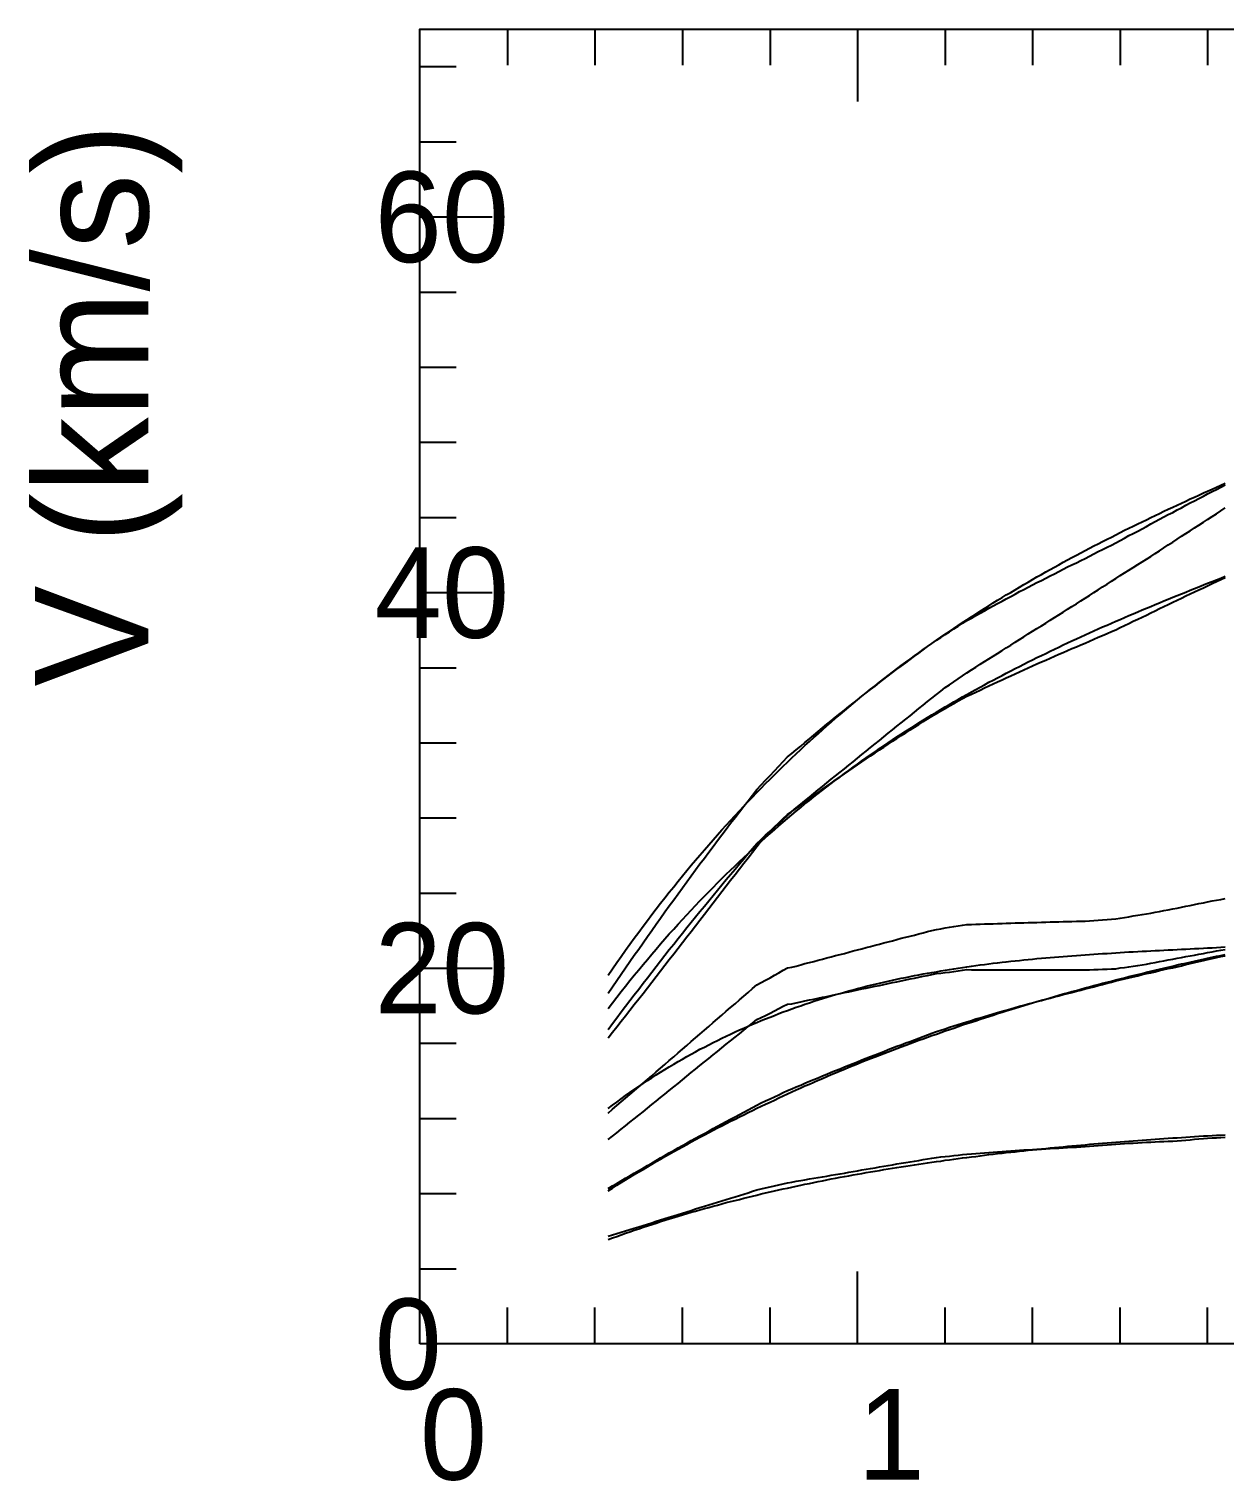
# Model space of a CAD drawing. Extents: x -35 to 179, y -35 to 142.
# Drawn here: x -34.5 to 71.1, y -12.1 to 116.2 of the extents above; entities that cross this region are included whole.
import ezdxf

# ---------------------------------------------------------------- set-up
doc = ezdxf.new("R2010")
doc.units = 0

msp = doc.modelspace()

# ---------------------------------------------------------------- linework, layer by layer
at = {"color": 0}
for p, q in [((7.73, 116.19), (7.73, 112.99)), ((15.47, 116.19), (15.47, 112.99)), ((23.2, 116.19), (23.2, 112.99)), ((30.94, 116.19), (30.94, 112.99)), ((38.67, 116.19), (38.67, 109.79)), ((46.41, 116.19), (46.41, 112.99)), ((54.14, 116.19), (54.14, 112.99)), ((61.88, 116.19), (61.88, 112.99)), ((69.61, 116.19), (69.61, 112.99)), ((0, 112.87), (3.2, 112.87)), ((0, 106.23), (3.2, 106.23)), ((0, 99.59), (6.4, 99.59)), ((0, 92.95), (3.2, 92.95)), ((0, 86.31), (3.2, 86.31)), ((0, 79.67), (3.2, 79.67)), ((0, 73.03), (3.2, 73.03)), ((0, 66.39), (6.4, 66.39)), ((0, 59.75), (3.2, 59.75)), ((0, 53.11), (3.2, 53.11)), ((0, 46.47), (3.2, 46.47)), ((0, 39.84), (3.2, 39.84)), ((0, 33.2), (6.4, 33.2)), ((0, 26.56), (3.2, 26.56)), ((0, 19.92), (3.2, 19.92)), ((0, 13.28), (3.2, 13.28)), ((0, 6.64), (3.2, 6.64)), ((38.67, 0), (38.67, 6.4)), ((7.73, 0), (7.73, 3.2)), ((15.47, 0), (15.47, 3.2)), ((23.2, 0), (23.2, 3.2)), ((30.94, 0), (30.94, 3.2)), ((46.41, 0), (46.41, 3.2)), ((54.14, 0), (54.14, 3.2)), ((61.88, 0), (61.88, 3.2)), ((69.61, 0), (69.61, 3.2))]:
    msp.add_line(p, q, dxfattribs=at)
msp.add_lwpolyline([(0, 0), (0, 116.19), (179.2, 116.19), (179.2, 0)], close=True, dxfattribs=at)
at = {"color": 3}
for points in [[(16.63, 32.58), (17.02, 33.14), (17.4, 33.69), (17.79, 34.24), (18.18, 34.78), (18.56, 35.32), (18.95, 35.85), (19.34, 36.38), (19.72, 36.9), (20.11, 37.42), (20.5, 37.93), (20.88, 38.43), (21.27, 38.93), (21.66, 39.42), (22.04, 39.91), (22.43, 40.4), (22.82, 40.88), (23.2, 41.35), (23.59, 41.82), (23.98, 42.29), (24.36, 42.75), (24.75, 43.2), (25.14, 43.65), (25.52, 44.1), (25.91, 44.54), (26.3, 44.98), (26.69, 45.41), (27.07, 45.84), (27.46, 46.26), (27.85, 46.69), (28.23, 47.1), (28.62, 47.51), (29.01, 47.92), (29.39, 48.32), (29.78, 48.72), (30.17, 49.12), (30.55, 49.51), (30.94, 49.9), (31.33, 50.28), (31.71, 50.66), (32.1, 51.04), (32.49, 51.41), (32.87, 51.78), (33.26, 52.15), (33.65, 52.51), (34.03, 52.87), (34.42, 53.22), (34.81, 53.58), (35.19, 53.92), (35.58, 54.27), (35.97, 54.61), (36.35, 54.95), (36.74, 55.28), (37.13, 55.61), (37.51, 55.94), (37.9, 56.27), (38.29, 56.59), (38.67, 56.91), (39.06, 57.23), (39.45, 57.54), (39.83, 57.85), (40.22, 58.16), (40.61, 58.46), (40.99, 58.76), (41.38, 59.06), (41.77, 59.36), (42.15, 59.65), (42.54, 59.94), (42.93, 60.23), (43.32, 60.51), (43.7, 60.79), (44.09, 61.07), (44.48, 61.35), (44.86, 61.63), (45.25, 61.9), (45.64, 62.17), (46.02, 62.44), (46.41, 62.7), (46.8, 62.96), (47.18, 63.22), (47.57, 63.48), (47.96, 63.74), (48.34, 63.99), (48.73, 64.24), (49.12, 64.49), (49.5, 64.74), (49.89, 64.98), (50.28, 65.23), (50.66, 65.47), (51.05, 65.71), (51.44, 65.94), (51.82, 66.18), (52.21, 66.41), (52.6, 66.64), (52.98, 66.87), (53.37, 67.1), (53.76, 67.32), (54.14, 67.55), (54.53, 67.77), (54.92, 67.99), (55.3, 68.21), (55.69, 68.43), (56.08, 68.64), (56.46, 68.85), (56.85, 69.07), (57.24, 69.28), (57.62, 69.49), (58.01, 69.69), (58.4, 69.9), (58.78, 70.1), (59.17, 70.31), (59.56, 70.51), (59.95, 70.71), (60.33, 70.91), (60.72, 71.11), (61.11, 71.3), (61.49, 71.5), (61.88, 71.69), (62.27, 71.89), (62.65, 72.08), (63.04, 72.27), (63.43, 72.46), (63.81, 72.65), (64.2, 72.83), (64.59, 73.02), (64.97, 73.21), (65.36, 73.39), (65.75, 73.57), (66.13, 73.76), (66.52, 73.94), (66.91, 74.12), (67.29, 74.3), (67.68, 74.48), (68.07, 74.66), (68.45, 74.83), (68.84, 75.01), (69.23, 75.19), (69.61, 75.36), (70, 75.54), (70.39, 75.71), (70.77, 75.88), (71.16, 76.06)], [(16.63, 29.64), (17.02, 30.14), (17.4, 30.64), (17.79, 31.14), (18.18, 31.62), (18.56, 32.11), (18.95, 32.58), (19.34, 33.06), (19.72, 33.52), (20.11, 33.98), (20.5, 34.44), (20.88, 34.89), (21.27, 35.34), (21.66, 35.78), (22.04, 36.22), (22.43, 36.65), (22.82, 37.08), (23.2, 37.5), (23.59, 37.92), (23.98, 38.34), (24.36, 38.75), (24.75, 39.15), (25.14, 39.55), (25.52, 39.95), (25.91, 40.34), (26.3, 40.73), (26.69, 41.12), (27.07, 41.5), (27.46, 41.87), (27.85, 42.25), (28.23, 42.62), (28.62, 42.98), (29.01, 43.34), (29.39, 43.7), (29.78, 44.05), (30.17, 44.4), (30.55, 44.75), (30.94, 45.09), (31.33, 45.43), (31.71, 45.77), (32.1, 46.1), (32.49, 46.43), (32.87, 46.75), (33.26, 47.07), (33.65, 47.39), (34.03, 47.71), (34.42, 48.02), (34.81, 48.33), (35.19, 48.63), (35.58, 48.93), (35.97, 49.23), (36.35, 49.53), (36.74, 49.82), (37.13, 50.11), (37.51, 50.4), (37.9, 50.68), (38.29, 50.97), (38.67, 51.24), (39.06, 51.52), (39.45, 51.79), (39.83, 52.06), (40.22, 52.33), (40.61, 52.6), (40.99, 52.86), (41.38, 53.12), (41.77, 53.38), (42.15, 53.63), (42.54, 53.88), (42.93, 54.13), (43.32, 54.38), (43.7, 54.62), (44.09, 54.87), (44.48, 55.11), (44.86, 55.35), (45.25, 55.58), (45.64, 55.81), (46.02, 56.05), (46.41, 56.28), (46.8, 56.5), (47.18, 56.73), (47.57, 56.95), (47.96, 57.17), (48.34, 57.39), (48.73, 57.61), (49.12, 57.82), (49.5, 58.04), (49.89, 58.25), (50.28, 58.46), (50.66, 58.66), (51.05, 58.87), (51.44, 59.07), (51.82, 59.28), (52.21, 59.48), (52.6, 59.67), (52.98, 59.87), (53.37, 60.07), (53.76, 60.26), (54.14, 60.45), (54.53, 60.65), (54.92, 60.83), (55.3, 61.02), (55.69, 61.21), (56.08, 61.39), (56.46, 61.58), (56.85, 61.76), (57.24, 61.94), (57.62, 62.12), (58.01, 62.3), (58.4, 62.48), (58.78, 62.65), (59.17, 62.83), (59.56, 63), (59.95, 63.18), (60.33, 63.35), (60.72, 63.52), (61.11, 63.69), (61.49, 63.86), (61.88, 64.02), (62.27, 64.19), (62.65, 64.36), (63.04, 64.52), (63.43, 64.69), (63.81, 64.85), (64.2, 65.01), (64.59, 65.17), (64.97, 65.33), (65.36, 65.49), (65.75, 65.65), (66.13, 65.81), (66.52, 65.97), (66.91, 66.13), (67.29, 66.28), (67.68, 66.44), (68.07, 66.6), (68.45, 66.75), (68.84, 66.91), (69.23, 67.06), (69.61, 67.21), (70, 67.37), (70.39, 67.52), (70.77, 67.67), (71.16, 67.83)], [(16.63, 13.52), (17.02, 13.77), (17.4, 14.01), (17.79, 14.25), (18.18, 14.49), (18.56, 14.73), (18.95, 14.96), (19.34, 15.19), (19.72, 15.42), (20.11, 15.65), (20.5, 15.88), (20.88, 16.11), (21.27, 16.33), (21.66, 16.55), (22.04, 16.77), (22.43, 16.99), (22.82, 17.21), (23.2, 17.42), (23.59, 17.63), (23.98, 17.84), (24.36, 18.05), (24.75, 18.26), (25.14, 18.47), (25.52, 18.67), (25.91, 18.88), (26.3, 19.08), (26.69, 19.28), (27.07, 19.47), (27.46, 19.67), (27.85, 19.87), (28.23, 20.06), (28.62, 20.25), (29.01, 20.44), (29.39, 20.63), (29.78, 20.82), (30.17, 21), (30.55, 21.19), (30.94, 21.37), (31.33, 21.55), (31.71, 21.73), (32.1, 21.91), (32.49, 22.09), (32.87, 22.27), (33.26, 22.44), (33.65, 22.62), (34.03, 22.79), (34.42, 22.96), (34.81, 23.13), (35.19, 23.3), (35.58, 23.46), (35.97, 23.63), (36.35, 23.79), (36.74, 23.96), (37.13, 24.12), (37.51, 24.28), (37.9, 24.44), (38.29, 24.6), (38.67, 24.75), (39.06, 24.91), (39.45, 25.06), (39.83, 25.22), (40.22, 25.37), (40.61, 25.52), (40.99, 25.67), (41.38, 25.82), (41.77, 25.96), (42.15, 26.11), (42.54, 26.26), (42.93, 26.4), (43.32, 26.54), (43.7, 26.68), (44.09, 26.83), (44.48, 26.97), (44.86, 27.1), (45.25, 27.24), (45.64, 27.38), (46.02, 27.51), (46.41, 27.65), (46.8, 27.78), (47.18, 27.91), (47.57, 28.05), (47.96, 28.18), (48.34, 28.31), (48.73, 28.43), (49.12, 28.56), (49.5, 28.69), (49.89, 28.81), (50.28, 28.94), (50.66, 29.06), (51.05, 29.18), (51.44, 29.31), (51.82, 29.43), (52.21, 29.55), (52.6, 29.67), (52.98, 29.78), (53.37, 29.9), (53.76, 30.02), (54.14, 30.13), (54.53, 30.25), (54.92, 30.36), (55.3, 30.47), (55.69, 30.59), (56.08, 30.7), (56.46, 30.81), (56.85, 30.92), (57.24, 31.02), (57.62, 31.13), (58.01, 31.24), (58.4, 31.34), (58.78, 31.45), (59.17, 31.55), (59.56, 31.66), (59.95, 31.76), (60.33, 31.86), (60.72, 31.96), (61.11, 32.06), (61.49, 32.16), (61.88, 32.26), (62.27, 32.36), (62.65, 32.46), (63.04, 32.55), (63.43, 32.65), (63.81, 32.74), (64.2, 32.84), (64.59, 32.93), (64.97, 33.03), (65.36, 33.12), (65.75, 33.21), (66.13, 33.3), (66.52, 33.39), (66.91, 33.48), (67.29, 33.57), (67.68, 33.65), (68.07, 33.74), (68.45, 33.83), (68.84, 33.91), (69.23, 34), (69.61, 34.08), (70, 34.17), (70.39, 34.25), (70.77, 34.33), (71.16, 34.41)]]:
    msp.add_lwpolyline(points, dxfattribs=at)
at = {"color": 4}
for points in [[(16.63, 30.99), (17.02, 31.56), (17.4, 32.12), (17.79, 32.68), (18.18, 33.23), (18.56, 33.79), (18.95, 34.34), (19.34, 34.89), (19.72, 35.44), (20.11, 35.99), (20.5, 36.54), (20.88, 37.08), (21.27, 37.63), (21.66, 38.17), (22.04, 38.7), (22.43, 39.24), (22.82, 39.77), (23.2, 40.31), (23.59, 40.84), (23.98, 41.36), (24.36, 41.89), (24.75, 42.41), (25.14, 42.93), (25.52, 43.45), (25.91, 43.96), (26.3, 44.47), (26.69, 44.98), (27.07, 45.49), (27.46, 46), (27.85, 46.5), (28.23, 47.01), (28.62, 47.51), (29.01, 48), (29.39, 48.5), (29.78, 49), (30.17, 49.4), (30.55, 49.81), (30.94, 50.23), (31.33, 50.64), (31.71, 51.05), (32.1, 51.45), (32.49, 51.86), (32.87, 52.16), (33.26, 52.49), (33.65, 52.82), (34.03, 53.14), (34.42, 53.47), (34.81, 53.79), (35.19, 54.11), (35.58, 54.43), (35.97, 54.75), (36.35, 55.06), (36.74, 55.38), (37.13, 55.69), (37.51, 56), (37.9, 56.31), (38.29, 56.62), (38.67, 56.92), (39.06, 57.23), (39.45, 57.53), (39.83, 57.83), (40.22, 58.13), (40.61, 58.43), (40.99, 58.73), (41.38, 59.03), (41.77, 59.32), (42.15, 59.61), (42.54, 59.9), (42.93, 60.19), (43.32, 60.48), (43.7, 60.76), (44.09, 61.05), (44.48, 61.33), (44.86, 61.61), (45.25, 61.89), (45.64, 62.17), (46.02, 62.42), (46.41, 62.68), (46.8, 62.93), (47.18, 63.18), (47.57, 63.43), (47.96, 63.68), (48.34, 63.93), (48.73, 64.14), (49.12, 64.36), (49.5, 64.57), (49.89, 64.79), (50.28, 65), (50.66, 65.21), (51.05, 65.43), (51.44, 65.64), (51.82, 65.85), (52.21, 66.05), (52.6, 66.26), (52.98, 66.47), (53.37, 66.67), (53.76, 66.87), (54.14, 67.07), (54.53, 67.27), (54.92, 67.47), (55.3, 67.67), (55.69, 67.87), (56.08, 68.06), (56.46, 68.26), (56.85, 68.45), (57.24, 68.65), (57.62, 68.84), (58.01, 69.03), (58.4, 69.22), (58.78, 69.41), (59.17, 69.61), (59.56, 69.81), (59.95, 70.01), (60.33, 70.2), (60.72, 70.4), (61.11, 70.59), (61.49, 70.78), (61.88, 71), (62.27, 71.21), (62.65, 71.42), (63.04, 71.62), (63.43, 71.83), (63.81, 72.03), (64.2, 72.24), (64.59, 72.45), (64.97, 72.66), (65.36, 72.87), (65.75, 73.07), (66.13, 73.28), (66.52, 73.48), (66.91, 73.69), (67.29, 73.89), (67.68, 74.1), (68.07, 74.31), (68.45, 74.51), (68.84, 74.71), (69.23, 74.92), (69.61, 75.12), (70, 75.32), (70.39, 75.51), (70.77, 75.71), (71.16, 75.91)], [(16.63, 27.79), (17.02, 28.3), (17.4, 28.82), (17.79, 29.33), (18.18, 29.84), (18.56, 30.34), (18.95, 30.85), (19.34, 31.35), (19.72, 31.86), (20.11, 32.36), (20.5, 32.86), (20.88, 33.36), (21.27, 33.85), (21.66, 34.34), (22.04, 34.84), (22.43, 35.32), (22.82, 35.81), (23.2, 36.3), (23.59, 36.78), (23.98, 37.26), (24.36, 37.74), (24.75, 38.22), (25.14, 38.69), (25.52, 39.16), (25.91, 39.63), (26.3, 40.1), (26.69, 40.56), (27.07, 41.03), (27.46, 41.49), (27.85, 41.95), (28.23, 42.41), (28.62, 42.86), (29.01, 43.32), (29.39, 43.77), (29.78, 44.22), (30.17, 44.58), (30.55, 44.95), (30.94, 45.32), (31.33, 45.69), (31.71, 46.05), (32.1, 46.42), (32.49, 46.78), (32.87, 47.04), (33.26, 47.32), (33.65, 47.61), (34.03, 47.89), (34.42, 48.17), (34.81, 48.45), (35.19, 48.73), (35.58, 49.01), (35.97, 49.28), (36.35, 49.56), (36.74, 49.83), (37.13, 50.1), (37.51, 50.37), (37.9, 50.64), (38.29, 50.91), (38.67, 51.17), (39.06, 51.43), (39.45, 51.7), (39.83, 51.96), (40.22, 52.22), (40.61, 52.48), (40.99, 52.73), (41.38, 52.99), (41.77, 53.25), (42.15, 53.5), (42.54, 53.75), (42.93, 54), (43.32, 54.25), (43.7, 54.5), (44.09, 54.74), (44.48, 54.99), (44.86, 55.23), (45.25, 55.47), (45.64, 55.71), (46.02, 55.93), (46.41, 56.15), (46.8, 56.37), (47.18, 56.59), (47.57, 56.81), (47.96, 57.03), (48.34, 57.24), (48.73, 57.42), (49.12, 57.6), (49.5, 57.78), (49.89, 57.97), (50.28, 58.15), (50.66, 58.33), (51.05, 58.51), (51.44, 58.69), (51.82, 58.87), (52.21, 59.04), (52.6, 59.22), (52.98, 59.4), (53.37, 59.57), (53.76, 59.74), (54.14, 59.92), (54.53, 60.09), (54.92, 60.26), (55.3, 60.43), (55.69, 60.6), (56.08, 60.77), (56.46, 60.94), (56.85, 61.1), (57.24, 61.27), (57.62, 61.44), (58.01, 61.6), (58.4, 61.76), (58.78, 61.93), (59.17, 62.1), (59.56, 62.27), (59.95, 62.44), (60.33, 62.6), (60.72, 62.77), (61.11, 62.94), (61.49, 63.1), (61.88, 63.3), (62.27, 63.48), (62.65, 63.67), (63.04, 63.85), (63.43, 64.04), (63.81, 64.22), (64.2, 64.4), (64.59, 64.6), (64.97, 64.79), (65.36, 64.97), (65.75, 65.16), (66.13, 65.35), (66.52, 65.53), (66.91, 65.72), (67.29, 65.9), (67.68, 66.09), (68.07, 66.27), (68.45, 66.45), (68.84, 66.64), (69.23, 66.82), (69.61, 67), (70, 67.18), (70.39, 67.36), (70.77, 67.54), (71.16, 67.72)], [(16.63, 13.73), (17.02, 13.96), (17.4, 14.18), (17.79, 14.41), (18.18, 14.64), (18.56, 14.86), (18.95, 15.09), (19.34, 15.31), (19.72, 15.54), (20.11, 15.76), (20.5, 15.98), (20.88, 16.21), (21.27, 16.43), (21.66, 16.65), (22.04, 16.87), (22.43, 17.09), (22.82, 17.31), (23.2, 17.52), (23.59, 17.74), (23.98, 17.96), (24.36, 18.17), (24.75, 18.39), (25.14, 18.6), (25.52, 18.81), (25.91, 19.03), (26.3, 19.24), (26.69, 19.45), (27.07, 19.66), (27.46, 19.87), (27.85, 20.07), (28.23, 20.28), (28.62, 20.49), (29.01, 20.69), (29.39, 20.9), (29.78, 21.1), (30.17, 21.29), (30.55, 21.48), (30.94, 21.66), (31.33, 21.84), (31.71, 22.02), (32.1, 22.2), (32.49, 22.38), (32.87, 22.54), (33.26, 22.71), (33.65, 22.87), (34.03, 23.03), (34.42, 23.2), (34.81, 23.36), (35.19, 23.52), (35.58, 23.68), (35.97, 23.84), (36.35, 24), (36.74, 24.15), (37.13, 24.31), (37.51, 24.47), (37.9, 24.62), (38.29, 24.78), (38.67, 24.93), (39.06, 25.09), (39.45, 25.24), (39.83, 25.4), (40.22, 25.55), (40.61, 25.7), (40.99, 25.85), (41.38, 26), (41.77, 26.15), (42.15, 26.3), (42.54, 26.44), (42.93, 26.59), (43.32, 26.73), (43.7, 26.88), (44.09, 27.02), (44.48, 27.17), (44.86, 27.31), (45.25, 27.45), (45.64, 27.59), (46.02, 27.72), (46.41, 27.85), (46.8, 27.98), (47.18, 28.1), (47.57, 28.22), (47.96, 28.35), (48.34, 28.47), (48.73, 28.59), (49.12, 28.71), (49.5, 28.82), (49.89, 28.94), (50.28, 29.05), (50.66, 29.17), (51.05, 29.28), (51.44, 29.39), (51.82, 29.5), (52.21, 29.61), (52.6, 29.72), (52.98, 29.83), (53.37, 29.94), (53.76, 30.05), (54.14, 30.15), (54.53, 30.25), (54.92, 30.35), (55.3, 30.45), (55.69, 30.56), (56.08, 30.66), (56.46, 30.76), (56.85, 30.86), (57.24, 30.96), (57.62, 31.06), (58.01, 31.16), (58.4, 31.26), (58.78, 31.36), (59.17, 31.46), (59.56, 31.56), (59.95, 31.67), (60.33, 31.77), (60.72, 31.87), (61.11, 31.97), (61.49, 32.07), (61.88, 32.17), (62.27, 32.26), (62.65, 32.35), (63.04, 32.44), (63.43, 32.53), (63.81, 32.63), (64.2, 32.72), (64.59, 32.8), (64.97, 32.89), (65.36, 32.98), (65.75, 33.07), (66.13, 33.16), (66.52, 33.24), (66.91, 33.33), (67.29, 33.42), (67.68, 33.51), (68.07, 33.61), (68.45, 33.7), (68.84, 33.79), (69.23, 33.88), (69.61, 33.97), (70, 34.05), (70.39, 34.14), (70.77, 34.22), (71.16, 34.3)]]:
    msp.add_lwpolyline(points, dxfattribs=at)
at = {"color": 6}
for points in [[(16.63, 27.05), (17.02, 27.54), (17.4, 28.02), (17.79, 28.51), (18.18, 29), (18.56, 29.49), (18.95, 29.98), (19.34, 30.48), (19.72, 30.97), (20.11, 31.46), (20.5, 31.96), (20.88, 32.46), (21.27, 32.96), (21.66, 33.46), (22.04, 33.96), (22.43, 34.47), (22.82, 34.96), (23.2, 35.46), (23.59, 35.96), (23.98, 36.45), (24.36, 36.95), (24.75, 37.45), (25.14, 37.96), (25.52, 38.46), (25.91, 38.96), (26.3, 39.47), (26.69, 39.97), (27.07, 40.47), (27.46, 40.97), (27.85, 41.47), (28.23, 41.97), (28.62, 42.47), (29.01, 42.96), (29.39, 43.45), (29.78, 43.94), (30.17, 44.44), (30.55, 44.93), (30.94, 45.28), (31.33, 45.63), (31.71, 45.98), (32.1, 46.33), (32.49, 46.69), (32.87, 47.04), (33.26, 47.37), (33.65, 47.69), (34.03, 48), (34.42, 48.32), (34.81, 48.63), (35.19, 48.95), (35.58, 49.26), (35.97, 49.57), (36.35, 49.89), (36.74, 50.2), (37.13, 50.51), (37.51, 50.82), (37.9, 51.13), (38.29, 51.44), (38.67, 51.76), (39.06, 52.07), (39.45, 52.39), (39.83, 52.7), (40.22, 53.02), (40.61, 53.33), (40.99, 53.65), (41.38, 53.96), (41.77, 54.27), (42.15, 54.58), (42.54, 54.89), (42.93, 55.2), (43.32, 55.51), (43.7, 55.83), (44.09, 56.14), (44.48, 56.45), (44.86, 56.76), (45.25, 57.07), (45.64, 57.38), (46.02, 57.69), (46.41, 58.01), (46.8, 58.25), (47.18, 58.51), (47.57, 58.77), (47.96, 59.03), (48.34, 59.3), (48.73, 59.56), (49.12, 59.81), (49.5, 60.05), (49.89, 60.29), (50.28, 60.54), (50.66, 60.78), (51.05, 61.02), (51.44, 61.27), (51.82, 61.51), (52.21, 61.75), (52.6, 62), (52.98, 62.24), (53.37, 62.49), (53.76, 62.73), (54.14, 62.98), (54.53, 63.22), (54.92, 63.46), (55.3, 63.7), (55.69, 63.94), (56.08, 64.18), (56.46, 64.42), (56.85, 64.66), (57.24, 64.91), (57.62, 65.16), (58.01, 65.4), (58.4, 65.65), (58.78, 65.89), (59.17, 66.14), (59.56, 66.39), (59.95, 66.64), (60.33, 66.89), (60.72, 67.14), (61.11, 67.39), (61.49, 67.64), (61.88, 67.89), (62.27, 68.14), (62.65, 68.38), (63.04, 68.62), (63.43, 68.86), (63.81, 69.1), (64.2, 69.34), (64.59, 69.59), (64.97, 69.84), (65.36, 70.09), (65.75, 70.34), (66.13, 70.6), (66.52, 70.85), (66.91, 71.1), (67.29, 71.36), (67.68, 71.61), (68.07, 71.86), (68.45, 72.11), (68.84, 72.36), (69.23, 72.61), (69.61, 72.85), (70, 73.1), (70.39, 73.36), (70.77, 73.61), (71.16, 73.87)], [(16.63, 18.05), (17.02, 18.36), (17.4, 18.66), (17.79, 18.97), (18.18, 19.28), (18.56, 19.58), (18.95, 19.89), (19.34, 20.2), (19.72, 20.51), (20.11, 20.83), (20.5, 21.14), (20.88, 21.45), (21.27, 21.77), (21.66, 22.08), (22.04, 22.39), (22.43, 22.71), (22.82, 23.02), (23.2, 23.34), (23.59, 23.65), (23.98, 23.97), (24.36, 24.28), (24.75, 24.59), (25.14, 24.91), (25.52, 25.22), (25.91, 25.53), (26.3, 25.85), (26.69, 26.16), (27.07, 26.47), (27.46, 26.79), (27.85, 27.1), (28.23, 27.41), (28.62, 27.72), (29.01, 28.04), (29.39, 28.35), (29.78, 28.66), (30.17, 28.84), (30.55, 29.03), (30.94, 29.23), (31.33, 29.43), (31.71, 29.63), (32.1, 29.83), (32.49, 30.03), (32.87, 30.06), (33.26, 30.14), (33.65, 30.22), (34.03, 30.31), (34.42, 30.39), (34.81, 30.47), (35.19, 30.55), (35.58, 30.63), (35.97, 30.71), (36.35, 30.79), (36.74, 30.88), (37.13, 30.96), (37.51, 31.04), (37.9, 31.12), (38.29, 31.2), (38.67, 31.28), (39.06, 31.36), (39.45, 31.44), (39.83, 31.52), (40.22, 31.6), (40.61, 31.68), (40.99, 31.76), (41.38, 31.84), (41.77, 31.92), (42.15, 32), (42.54, 32.09), (42.93, 32.17), (43.32, 32.25), (43.7, 32.32), (44.09, 32.4), (44.48, 32.48), (44.86, 32.56), (45.25, 32.64), (45.64, 32.72), (46.02, 32.76), (46.41, 32.81), (46.8, 32.86), (47.18, 32.91), (47.57, 32.96), (47.96, 33.02), (48.34, 33.07), (48.73, 33.04), (49.12, 33.04), (49.5, 33.04), (49.89, 33.04), (50.28, 33.04), (50.66, 33.04), (51.05, 33.04), (51.44, 33.04), (51.82, 33.04), (52.21, 33.04), (52.6, 33.04), (52.98, 33.04), (53.37, 33.04), (53.76, 33.04), (54.14, 33.04), (54.53, 33.04), (54.92, 33.04), (55.3, 33.04), (55.69, 33.04), (56.08, 33.04), (56.46, 33.04), (56.85, 33.04), (57.24, 33.04), (57.62, 33.04), (58.01, 33.04), (58.4, 33.04), (58.78, 33.04), (59.17, 33.06), (59.56, 33.07), (59.95, 33.09), (60.33, 33.1), (60.72, 33.12), (61.11, 33.13), (61.49, 33.15), (61.88, 33.22), (62.27, 33.27), (62.65, 33.33), (63.04, 33.39), (63.43, 33.45), (63.81, 33.5), (64.2, 33.56), (64.59, 33.64), (64.97, 33.71), (65.36, 33.78), (65.75, 33.86), (66.13, 33.93), (66.52, 34), (66.91, 34.07), (67.29, 34.14), (67.68, 34.22), (68.07, 34.29), (68.45, 34.36), (68.84, 34.43), (69.23, 34.5), (69.61, 34.58), (70, 34.65), (70.39, 34.72), (70.77, 34.79), (71.16, 34.86)]]:
    msp.add_lwpolyline(points, dxfattribs=at)
at = {"color": 1}
msp.add_lwpolyline([(16.63, 20.4), (17.02, 20.73), (17.4, 21.06), (17.79, 21.39), (18.18, 21.71), (18.56, 22.04), (18.95, 22.37), (19.34, 22.7), (19.72, 23.03), (20.11, 23.37), (20.5, 23.7), (20.88, 24.03), (21.27, 24.37), (21.66, 24.7), (22.04, 25.03), (22.43, 25.37), (22.82, 25.71), (23.2, 26.04), (23.59, 26.38), (23.98, 26.71), (24.36, 27.05), (24.75, 27.38), (25.14, 27.72), (25.52, 28.05), (25.91, 28.39), (26.3, 28.72), (26.69, 29.05), (27.07, 29.39), (27.46, 29.72), (27.85, 30.06), (28.23, 30.39), (28.62, 30.72), (29.01, 31.06), (29.39, 31.39), (29.78, 31.73), (30.17, 31.93), (30.55, 32.14), (30.94, 32.36), (31.33, 32.58), (31.71, 32.79), (32.1, 33.01), (32.49, 33.23), (32.87, 33.29), (33.26, 33.39), (33.65, 33.49), (34.03, 33.6), (34.42, 33.7), (34.81, 33.8), (35.19, 33.9), (35.58, 34), (35.97, 34.11), (36.35, 34.21), (36.74, 34.31), (37.13, 34.41), (37.51, 34.51), (37.9, 34.61), (38.29, 34.72), (38.67, 34.82), (39.06, 34.92), (39.45, 35.02), (39.83, 35.12), (40.22, 35.23), (40.61, 35.33), (40.99, 35.43), (41.38, 35.53), (41.77, 35.63), (42.15, 35.73), (42.54, 35.84), (42.93, 35.94), (43.32, 36.04), (43.7, 36.13), (44.09, 36.23), (44.48, 36.33), (44.86, 36.43), (45.25, 36.53), (45.64, 36.63), (46.02, 36.69), (46.41, 36.75), (46.8, 36.82), (47.18, 36.88), (47.57, 36.94), (47.96, 37.01), (48.34, 37.07), (48.73, 37.07), (49.12, 37.08), (49.5, 37.09), (49.89, 37.11), (50.28, 37.12), (50.66, 37.13), (51.05, 37.15), (51.44, 37.16), (51.82, 37.17), (52.21, 37.19), (52.6, 37.2), (52.98, 37.21), (53.37, 37.22), (53.76, 37.24), (54.14, 37.24), (54.53, 37.25), (54.92, 37.26), (55.3, 37.27), (55.69, 37.28), (56.08, 37.29), (56.46, 37.3), (56.85, 37.31), (57.24, 37.32), (57.62, 37.33), (58.01, 37.34), (58.4, 37.35), (58.78, 37.36), (59.17, 37.39), (59.56, 37.42), (59.95, 37.45), (60.33, 37.47), (60.72, 37.5), (61.11, 37.53), (61.49, 37.56), (61.88, 37.63), (62.27, 37.69), (62.65, 37.75), (63.04, 37.81), (63.43, 37.87), (63.81, 37.93), (64.2, 37.99), (64.59, 38.07), (64.97, 38.15), (65.36, 38.22), (65.75, 38.29), (66.13, 38.36), (66.52, 38.44), (66.91, 38.51), (67.29, 38.59), (67.68, 38.67), (68.07, 38.75), (68.45, 38.83), (68.84, 38.9), (69.23, 38.98), (69.61, 39.06), (70, 39.14), (70.39, 39.21), (70.77, 39.28), (71.16, 39.36)], dxfattribs=at)
at = {"color": 2}
for points in [[(16.63, 20.4), (17.02, 20.73), (17.4, 21.06), (17.79, 21.39), (18.18, 21.71), (18.56, 22.04), (18.95, 22.37), (19.34, 22.7), (19.72, 23.03), (20.11, 23.37), (20.5, 23.7), (20.88, 24.03), (21.27, 24.37), (21.66, 24.7), (22.04, 25.03), (22.43, 25.37), (22.82, 25.71), (23.2, 26.04), (23.59, 26.38), (23.98, 26.71), (24.36, 27.05), (24.75, 27.38), (25.14, 27.72), (25.52, 28.05), (25.91, 28.39), (26.3, 28.72), (26.69, 29.05), (27.07, 29.39), (27.46, 29.72), (27.85, 30.06), (28.23, 30.39), (28.62, 30.72), (29.01, 31.06), (29.39, 31.39), (29.78, 31.73), (30.17, 31.93), (30.55, 32.14), (30.94, 32.36), (31.33, 32.58), (31.71, 32.79), (32.1, 33.01), (32.49, 33.23), (32.87, 33.29), (33.26, 33.39), (33.65, 33.49), (34.03, 33.6), (34.42, 33.7), (34.81, 33.8), (35.19, 33.9), (35.58, 34), (35.97, 34.11), (36.35, 34.21), (36.74, 34.31), (37.13, 34.41), (37.51, 34.51), (37.9, 34.61), (38.29, 34.72), (38.67, 34.82), (39.06, 34.92), (39.45, 35.02), (39.83, 35.12), (40.22, 35.23), (40.61, 35.33), (40.99, 35.43), (41.38, 35.53), (41.77, 35.63), (42.15, 35.73), (42.54, 35.84), (42.93, 35.94), (43.32, 36.04), (43.7, 36.13), (44.09, 36.23), (44.48, 36.33), (44.86, 36.43), (45.25, 36.53), (45.64, 36.63), (46.02, 36.69), (46.41, 36.75), (46.8, 36.82), (47.18, 36.88), (47.57, 36.94), (47.96, 37.01), (48.34, 37.07), (48.73, 37.07), (49.12, 37.08), (49.5, 37.09), (49.89, 37.11), (50.28, 37.12), (50.66, 37.13), (51.05, 37.15), (51.44, 37.16), (51.82, 37.17), (52.21, 37.19), (52.6, 37.2), (52.98, 37.21), (53.37, 37.22), (53.76, 37.24), (54.14, 37.24), (54.53, 37.25), (54.92, 37.26), (55.3, 37.27), (55.69, 37.28), (56.08, 37.29), (56.46, 37.3), (56.85, 37.31), (57.24, 37.32), (57.62, 37.33), (58.01, 37.34), (58.4, 37.35), (58.78, 37.36), (59.17, 37.39), (59.56, 37.42), (59.95, 37.45), (60.33, 37.47), (60.72, 37.5), (61.11, 37.53), (61.49, 37.56), (61.88, 37.63), (62.27, 37.69), (62.65, 37.75), (63.04, 37.81), (63.43, 37.87), (63.81, 37.93), (64.2, 37.99), (64.59, 38.07), (64.97, 38.15), (65.36, 38.22), (65.75, 38.29), (66.13, 38.36), (66.52, 38.44), (66.91, 38.51), (67.29, 38.59), (67.68, 38.67), (68.07, 38.75), (68.45, 38.83), (68.84, 38.9), (69.23, 38.98), (69.61, 39.06), (70, 39.14), (70.39, 39.21), (70.77, 39.28), (71.16, 39.36)], [(16.63, 20.79), (17.02, 21.08), (17.4, 21.37), (17.79, 21.66), (18.18, 21.94), (18.56, 22.22), (18.95, 22.49), (19.34, 22.75), (19.72, 23.01), (20.11, 23.27), (20.5, 23.52), (20.88, 23.77), (21.27, 24.02), (21.66, 24.25), (22.04, 24.49), (22.43, 24.72), (22.82, 24.95), (23.2, 25.17), (23.59, 25.39), (23.98, 25.61), (24.36, 25.82), (24.75, 26.03), (25.14, 26.23), (25.52, 26.43), (25.91, 26.63), (26.3, 26.82), (26.69, 27.01), (27.07, 27.2), (27.46, 27.38), (27.85, 27.56), (28.23, 27.74), (28.62, 27.91), (29.01, 28.08), (29.39, 28.24), (29.78, 28.41), (30.17, 28.57), (30.55, 28.73), (30.94, 28.88), (31.33, 29.03), (31.71, 29.18), (32.1, 29.33), (32.49, 29.47), (32.87, 29.61), (33.26, 29.75), (33.65, 29.88), (34.03, 30.01), (34.42, 30.14), (34.81, 30.27), (35.19, 30.39), (35.58, 30.51), (35.97, 30.63), (36.35, 30.75), (36.74, 30.86), (37.13, 30.97), (37.51, 31.08), (37.9, 31.19), (38.29, 31.3), (38.67, 31.4), (39.06, 31.5), (39.45, 31.6), (39.83, 31.69), (40.22, 31.79), (40.61, 31.88), (40.99, 31.97), (41.38, 32.05), (41.77, 32.14), (42.15, 32.22), (42.54, 32.31), (42.93, 32.39), (43.32, 32.46), (43.7, 32.54), (44.09, 32.61), (44.48, 32.69), (44.86, 32.76), (45.25, 32.83), (45.64, 32.89), (46.02, 32.96), (46.41, 33.02), (46.8, 33.09), (47.18, 33.15), (47.57, 33.21), (47.96, 33.26), (48.34, 33.32), (48.73, 33.38), (49.12, 33.43), (49.5, 33.48), (49.89, 33.53), (50.28, 33.58), (50.66, 33.63), (51.05, 33.68), (51.44, 33.72), (51.82, 33.77), (52.21, 33.81), (52.6, 33.85), (52.98, 33.89), (53.37, 33.93), (53.76, 33.97), (54.14, 34.01), (54.53, 34.04), (54.92, 34.08), (55.3, 34.11), (55.69, 34.15), (56.08, 34.18), (56.46, 34.21), (56.85, 34.24), (57.24, 34.27), (57.62, 34.3), (58.01, 34.33), (58.4, 34.36), (58.78, 34.39), (59.17, 34.41), (59.56, 34.44), (59.95, 34.47), (60.33, 34.49), (60.72, 34.51), (61.11, 34.54), (61.49, 34.56), (61.88, 34.58), (62.27, 34.61), (62.65, 34.63), (63.04, 34.65), (63.43, 34.67), (63.81, 34.69), (64.2, 34.71), (64.59, 34.73), (64.97, 34.75), (65.36, 34.77), (65.75, 34.79), (66.13, 34.81), (66.52, 34.83), (66.91, 34.85), (67.29, 34.87), (67.68, 34.89), (68.07, 34.91), (68.45, 34.93), (68.84, 34.95), (69.23, 34.97), (69.61, 34.99), (70, 35.01), (70.39, 35.03), (70.77, 35.05), (71.16, 35.08)], [(16.63, 9.22), (17.02, 9.36), (17.4, 9.5), (17.79, 9.64), (18.18, 9.77), (18.56, 9.91), (18.95, 10.04), (19.34, 10.17), (19.72, 10.3), (20.11, 10.43), (20.5, 10.56), (20.88, 10.68), (21.27, 10.81), (21.66, 10.93), (22.04, 11.05), (22.43, 11.17), (22.82, 11.28), (23.2, 11.4), (23.59, 11.51), (23.98, 11.63), (24.36, 11.74), (24.75, 11.85), (25.14, 11.96), (25.52, 12.06), (25.91, 12.17), (26.3, 12.27), (26.69, 12.38), (27.07, 12.48), (27.46, 12.58), (27.85, 12.68), (28.23, 12.77), (28.62, 12.87), (29.01, 12.97), (29.39, 13.06), (29.78, 13.15), (30.17, 13.25), (30.55, 13.34), (30.94, 13.43), (31.33, 13.52), (31.71, 13.6), (32.1, 13.69), (32.49, 13.77), (32.87, 13.86), (33.26, 13.94), (33.65, 14.02), (34.03, 14.1), (34.42, 14.18), (34.81, 14.26), (35.19, 14.34), (35.58, 14.42), (35.97, 14.49), (36.35, 14.57), (36.74, 14.64), (37.13, 14.72), (37.51, 14.79), (37.9, 14.86), (38.29, 14.93), (38.67, 15), (39.06, 15.07), (39.45, 15.14), (39.83, 15.2), (40.22, 15.27), (40.61, 15.33), (40.99, 15.4), (41.38, 15.46), (41.77, 15.53), (42.15, 15.59), (42.54, 15.65), (42.93, 15.71), (43.32, 15.77), (43.7, 15.83), (44.09, 15.89), (44.48, 15.94), (44.86, 16), (45.25, 16.05), (45.64, 16.11), (46.02, 16.16), (46.41, 16.22), (46.8, 16.27), (47.18, 16.32), (47.57, 16.37), (47.96, 16.43), (48.34, 16.48), (48.73, 16.52), (49.12, 16.57), (49.5, 16.62), (49.89, 16.67), (50.28, 16.72), (50.66, 16.76), (51.05, 16.81), (51.44, 16.85), (51.82, 16.9), (52.21, 16.94), (52.6, 16.98), (52.98, 17.03), (53.37, 17.07), (53.76, 17.11), (54.14, 17.15), (54.53, 17.19), (54.92, 17.23), (55.3, 17.27), (55.69, 17.31), (56.08, 17.35), (56.46, 17.39), (56.85, 17.42), (57.24, 17.46), (57.62, 17.5), (58.01, 17.53), (58.4, 17.57), (58.78, 17.6), (59.17, 17.64), (59.56, 17.67), (59.95, 17.7), (60.33, 17.73), (60.72, 17.77), (61.11, 17.8), (61.49, 17.83), (61.88, 17.86), (62.27, 17.89), (62.65, 17.92), (63.04, 17.95), (63.43, 17.98), (63.81, 18.01), (64.2, 18.04), (64.59, 18.06), (64.97, 18.09), (65.36, 18.12), (65.75, 18.14), (66.13, 18.17), (66.52, 18.2), (66.91, 18.22), (67.29, 18.25), (67.68, 18.27), (68.07, 18.29), (68.45, 18.32), (68.84, 18.34), (69.23, 18.37), (69.61, 18.39), (70, 18.41), (70.39, 18.43), (70.77, 18.45), (71.16, 18.47)]]:
    msp.add_lwpolyline(points, dxfattribs=at)
at = {"color": 5}
msp.add_lwpolyline([(16.63, 9.52), (17.02, 9.64), (17.4, 9.75), (17.79, 9.87), (18.18, 9.99), (18.56, 10.11), (18.95, 10.23), (19.34, 10.35), (19.72, 10.47), (20.11, 10.59), (20.5, 10.71), (20.88, 10.83), (21.27, 10.95), (21.66, 11.07), (22.04, 11.19), (22.43, 11.31), (22.82, 11.44), (23.2, 11.56), (23.59, 11.68), (23.98, 11.8), (24.36, 11.92), (24.75, 12.04), (25.14, 12.16), (25.52, 12.28), (25.91, 12.4), (26.3, 12.52), (26.69, 12.64), (27.07, 12.76), (27.46, 12.88), (27.85, 13), (28.23, 13.12), (28.62, 13.24), (29.01, 13.36), (29.39, 13.48), (29.78, 13.6), (30.17, 13.7), (30.55, 13.79), (30.94, 13.88), (31.33, 13.96), (31.71, 14.05), (32.1, 14.14), (32.49, 14.23), (32.87, 14.3), (33.26, 14.37), (33.65, 14.43), (34.03, 14.5), (34.42, 14.57), (34.81, 14.63), (35.19, 14.7), (35.58, 14.77), (35.97, 14.83), (36.35, 14.9), (36.74, 14.96), (37.13, 15.03), (37.51, 15.09), (37.9, 15.16), (38.29, 15.23), (38.67, 15.3), (39.06, 15.37), (39.45, 15.43), (39.83, 15.5), (40.22, 15.57), (40.61, 15.64), (40.99, 15.7), (41.38, 15.77), (41.77, 15.83), (42.15, 15.9), (42.54, 15.96), (42.93, 16.02), (43.32, 16.09), (43.7, 16.15), (44.09, 16.21), (44.48, 16.28), (44.86, 16.34), (45.25, 16.41), (45.64, 16.47), (46.02, 16.52), (46.41, 16.56), (46.8, 16.6), (47.18, 16.64), (47.57, 16.68), (47.96, 16.72), (48.34, 16.76), (48.73, 16.79), (49.12, 16.82), (49.5, 16.85), (49.89, 16.88), (50.28, 16.91), (50.66, 16.94), (51.05, 16.97), (51.44, 17), (51.82, 17.03), (52.21, 17.05), (52.6, 17.08), (52.98, 17.11), (53.37, 17.14), (53.76, 17.16), (54.14, 17.18), (54.53, 17.2), (54.92, 17.22), (55.3, 17.24), (55.69, 17.26), (56.08, 17.28), (56.46, 17.3), (56.85, 17.32), (57.24, 17.34), (57.62, 17.37), (58.01, 17.39), (58.4, 17.42), (58.78, 17.44), (59.17, 17.47), (59.56, 17.5), (59.95, 17.53), (60.33, 17.56), (60.72, 17.6), (61.11, 17.63), (61.49, 17.66), (61.88, 17.68), (62.27, 17.71), (62.65, 17.73), (63.04, 17.75), (63.43, 17.77), (63.81, 17.79), (64.2, 17.81), (64.59, 17.83), (64.97, 17.85), (65.36, 17.87), (65.75, 17.89), (66.13, 17.91), (66.52, 17.92), (66.91, 17.94), (67.29, 17.98), (67.68, 18.01), (68.07, 18.04), (68.45, 18.08), (68.84, 18.11), (69.23, 18.15), (69.61, 18.18), (70, 18.2), (70.39, 18.22), (70.77, 18.24), (71.16, 18.26)], dxfattribs=at)

# ---------------------------------------------------------------- texts
at = {"color": 0}
msp.add_text('V (km/s)', height=10, rotation=90, dxfattribs=at).set_placement((-24, 58.09))
for s, p in [('60', (-4, 95.59)), ('40', (-4, 62.39)), ('20', (-4, 29.2)), ('0', (-4, -4)), ('0', (0, -12)), ('1', (38.67, -12))]:
    msp.add_text(s, height=8, dxfattribs=at).set_placement(p)

doc.saveas('drawing.dxf')
